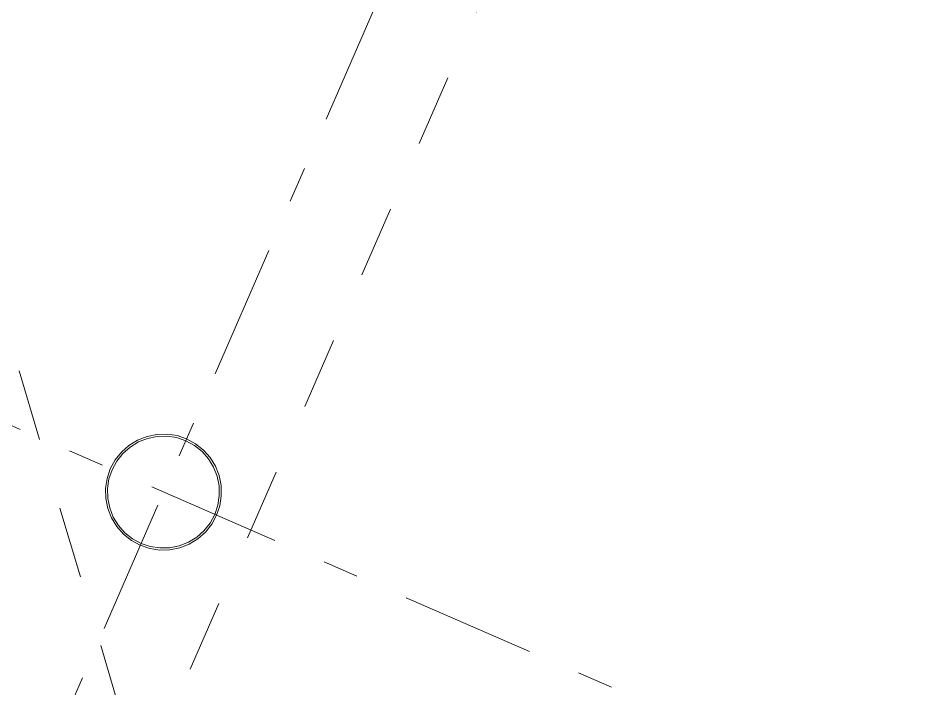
# Model space of a CAD drawing. Header units: millimetres. Extents: x -50172 to 90294, y -80883 to 25069.
# Drawn here: x -30347 to -26746, y -48713 to -46074 of the extents above; entities that cross this region are included whole.
import ezdxf
from ezdxf.enums import TextEntityAlignment as Align

# ---------------------------------------------------------------- set-up
doc = ezdxf.new("R2010")
doc.units = ezdxf.units.MM
doc.header["$MEASUREMENT"] = 0
doc.linetypes.add('Dashed', pattern=[564.444447, 282.222223, -282.222223])
doc.linetypes.add('Double Dashed', pattern=[1093.611073, 529.166651, -211.666656, 141.111112, -211.666656])
for name, color, linetype in [('A-95-MC_Marker_Section_P2.Marker', 7, 'Continuous'), ('COLUMN.IFC Import', 7, 'Continuous'), ('New_A-15-MG_Structural_Grid_Phase_2', 7, 'Continuous'), ('New_A-25-M_Wall_Int', 7, 'Continuous')]:
    doc.layers.add(name, color=color, linetype=linetype)
for name, color, linetype, lineweight in [('A-95-MC_Marker_Section_P2.Marker_Pen_No__1', 7, 'Continuous', 13), ('COLUMN.IFC Import_Pen_No__2', 8, 'Continuous', 15), ('New_A-25-M_Wall_Int_Pen_No__1', 7, 'Continuous', 13), ('New_A-95-P_Drawing_Pen_No__1', 7, 'Continuous', 13)]:
    doc.layers.add(name, color=color, linetype=linetype, lineweight=lineweight)
for name, color, linetype, lineweight, true_color in [('New_A-15-MG_Structural_Grid_Phase_2_Pen_No__222', 7, 'Continuous', 13, 0x65af33), ('New_A-25-M_Wall_Int_Pen_No__107', 7, 'Continuous', 15, 0xa6a6a6), ('New_A-25-M_Wall_Int_Pen_No__81', 7, 'Continuous', 20, 0x6a6a6a)]:
    doc.layers.add(name, color=color, linetype=linetype, lineweight=lineweight, true_color=true_color)
doc.styles.add('GENERATED_STYLE_4', font='')
doc.styles.get('GENERATED_STYLE_4').set_extended_font_data('Swis721 BT')

# ---------------------------------------------------------------- blocks, each defined once
blk = doc.blocks.new('Wall_74_1', base_point=(-29918.5, -50217.2))
at = {"layer": 'New_A-25-M_Wall_Int_Pen_No__107', "linetype": 'Continuous'}
for points in [[(-20081.5, -46377.2, -0.413614), (-29924.5, -50231), (-29930.5, -50244.7, 0.413614), (-20067.8, -46383.2)], [(-20095.3, -46371.2, -0.413614), (-29918.5, -50217.2), (-29924.5, -50231, 0.413614), (-20081.5, -46377.2)]]:
    blk.add_hatch(color=256, dxfattribs=at).paths.add_polyline_path(points)
at = {"layer": 'New_A-25-M_Wall_Int_Pen_No__81', "linetype": 'Continuous', "lineweight": 0, "true_color": 0x353535}
for points in [[(-20067.8, -46383.2, -0.413614), (-29930.5, -50244.7), (-29930.9, -50245.6, 0.413614), (-20066.9, -46383.6)], [(-20021.1, -46403.7, -0.413614), (-29950.8, -50291.5), (-29951.2, -50292.4, 0.413614), (-20020.2, -46404.1)]]:
    blk.add_hatch(color=250, dxfattribs=at).paths.add_polyline_path(points)
at = {"layer": 'New_A-25-M_Wall_Int_Pen_No__1', "linetype": 'Continuous'}
for radius in [7498.1, 7497.1, 7482.1, 7467.1, 7549.1, 7548.1]:
    blk.add_arc((-26933.8, -43372.5), radius, 246.44045, 336.32308, dxfattribs=at)
blk = doc.blocks.new('Standard grid marker_6')
at = {"layer": 'New_A-15-MG_Structural_Grid_Phase_2_Pen_No__222', "linetype": 'Double Dashed'}
blk.add_line((705.1, 0), (20648.9, 0), dxfattribs=at)
at = {"layer": 'New_A-15-MG_Structural_Grid_Phase_2_Pen_No__222', "style": 'GENERATED_STYLE_4'}
blk.add_attdef('AC_MarkerText_1', text='', height=350, rotation=360, dxfattribs=at).set_placement((-500, 34.1), align=Align.MIDDLE_CENTER)
blk = doc.blocks.new('Column 167')
at = {"layer": 'COLUMN.IFC Import_Pen_No__2', "linetype": 'Continuous'}
for p, q in [((-78.152, 214.72), (-39.679, 225.029)), ((-38.289, 217.15), (-75.415, 207.202)), ((-39.679, 225.029), (0, 228.5)), ((0, 220.5), (-38.289, 217.15)), ((0, 228.5), (39.679, 225.029)), ((38.289, 217.15), (0, 220.5)), ((75.415, 207.202), (38.289, 217.15)), ((39.679, 225.029), (78.152, 214.72)), ((-146.877, 175.041), (-114.25, 197.887)), ((-110.25, 190.959), (-141.735, 168.913)), ((-114.25, 197.887), (-78.152, 214.72)), ((-75.415, 207.202), (-110.25, 190.959)), ((110.25, 190.959), (75.415, 207.202)), ((78.152, 214.72), (114.25, 197.887)), ((141.735, 168.913), (110.25, 190.959)), ((114.25, 197.887), (146.877, 175.041)), ((-197.887, 114.25), (-175.041, 146.877)), ((-175.041, 146.877), (-146.877, 175.041)), ((-141.735, 168.913), (-168.913, 141.735)), ((168.913, 141.735), (141.735, 168.913)), ((146.877, 175.041), (175.041, 146.877)), ((175.041, 146.877), (197.887, 114.25)), ((-214.72, 78.152), (-197.887, 114.25)), ((-190.959, 110.25), (-207.202, 75.415)), ((-168.913, 141.735), (-190.959, 110.25)), ((190.959, 110.25), (168.913, 141.735)), ((207.202, 75.415), (190.959, 110.25)), ((197.887, 114.25), (214.72, 78.152)), ((-225.029, 39.679), (-214.72, 78.152)), ((-207.202, 75.415), (-217.15, 38.289)), ((217.15, 38.289), (207.202, 75.415)), ((214.72, 78.152), (225.029, 39.679)), ((-228.5, 0), (-225.029, 39.679)), ((-217.15, 38.289), (-220.5, 0)), ((220.5, 0), (217.15, 38.289)), ((225.029, 39.679), (228.5, 0)), ((217.15, -38.289), (220.5, 0)), ((228.5, 0), (225.029, -39.679)), ((-225.029, -39.679), (-228.5, 0)), ((-220.5, 0), (-217.15, -38.289)), ((-214.72, -78.152), (-225.029, -39.679)), ((-217.15, -38.289), (-207.202, -75.415)), ((207.202, -75.415), (217.15, -38.289)), ((225.029, -39.679), (214.72, -78.152)), ((-197.887, -114.25), (-214.72, -78.152)), ((-207.202, -75.415), (-190.959, -110.25)), ((190.959, -110.25), (207.202, -75.415)), ((214.72, -78.152), (197.887, -114.25)), ((-175.041, -146.877), (-197.887, -114.25)), ((-190.959, -110.25), (-168.913, -141.735)), ((-168.913, -141.735), (-141.735, -168.913)), ((141.735, -168.913), (168.913, -141.735)), ((168.913, -141.735), (190.959, -110.25)), ((197.887, -114.25), (175.041, -146.877)), ((-146.877, -175.041), (-175.041, -146.877)), ((-114.25, -197.887), (-146.877, -175.041)), ((-141.735, -168.913), (-110.25, -190.959)), ((110.25, -190.959), (141.735, -168.913)), ((146.877, -175.041), (114.25, -197.887)), ((175.041, -146.877), (146.877, -175.041)), ((-78.152, -214.72), (-114.25, -197.887)), ((-110.25, -190.959), (-75.415, -207.202)), ((-39.679, -225.029), (-78.152, -214.72)), ((-75.415, -207.202), (-38.289, -217.15)), ((38.289, -217.15), (75.415, -207.202)), ((78.152, -214.72), (39.679, -225.029)), ((75.415, -207.202), (110.25, -190.959)), ((114.25, -197.887), (78.152, -214.72)), ((0, -228.5), (-39.679, -225.029)), ((-38.289, -217.15), (0, -220.5)), ((0, -220.5), (38.289, -217.15)), ((39.679, -225.029), (0, -228.5))]:
    blk.add_line(p, q, dxfattribs=at)
blk = doc.blocks.new('Standard grid marker_40')
at = {"layer": 'New_A-15-MG_Structural_Grid_Phase_2_Pen_No__222', "linetype": 'Double Dashed'}
blk.add_line((18746, 0), (0, 0), dxfattribs=at)
at = {"layer": 'New_A-15-MG_Structural_Grid_Phase_2_Pen_No__222', "style": 'GENERATED_STYLE_4'}
for tag, p in [('AC_MarkerText_1_0', (-500, 41.2)), ('AC_MarkerText_1_1', (58742.4, 41.2))]:
    blk.add_attdef(tag, text='', height=350, rotation=270, dxfattribs=at).set_placement(p, align=Align.MIDDLE_CENTER)
blk = doc.blocks.new('Cutting Plane_7_1', base_point=(-15692.4, -10945.9))
at = {"layer": 'A-95-MC_Marker_Section_P2.Marker_Pen_No__1', "linetype": 'Dashed'}
blk.add_line((-20307.7, -27164.2), (-38549.4, -68998.4), dxfattribs=at)

msp = doc.modelspace()

# ---------------------------------------------------------------- linework, layer by layer
at = {"layer": 'New_A-95-P_Drawing_Pen_No__1', "linetype": 'Dashed'}
msp.add_line((-29460.8, -50437.1), (-34395.2, -33799.6), dxfattribs=at)

# ---------------------------------------------------------------- block references
at = {"layer": 'A-95-MC_Marker_Section_P2.Marker'}
msp.add_blockref('Cutting Plane_7_1', (-15692.4, -10945.9), dxfattribs=at)
at = {"layer": 'COLUMN.IFC Import', "linetype": 'Continuous', "zscale": 1000, "rotation": 336.4404115839877}
msp.add_blockref('Column 167', (-29775.7, -47938.7), dxfattribs=at)
at = {"layer": 'New_A-15-MG_Structural_Grid_Phase_2', "color": 8, "linetype": 'Continuous', "lineweight": 15, "zscale": 1000}
for name, p, rotation in [('Standard grid marker_40', (-30734.1, -50137), 66.44041158399293), ('Standard grid marker_6', (-43500.2, -41953.1), 336.440411583993)]:
    msp.add_blockref(name, p, dxfattribs=dict(at, rotation=rotation))
at = {"layer": 'New_A-25-M_Wall_Int', "color": 250, "lineweight": 50, "true_color": 0x2a2a2a}
msp.add_blockref('Wall_74_1', (-29918.5, -50217.2), dxfattribs=at)

doc.saveas('drawing.dxf')
